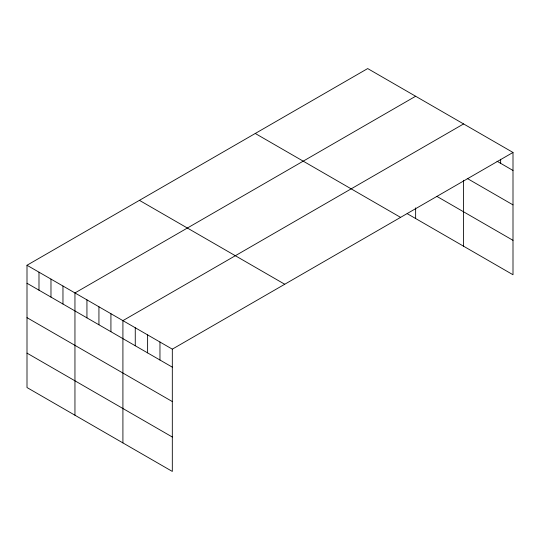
<?xml version="1.0" encoding="UTF-8"?>
<svg xmlns="http://www.w3.org/2000/svg" width="540" height="540" viewBox="0 0 540 540"><rect width="100%" height="100%" fill="white"/><g stroke="black" fill="none" stroke-linecap="round" stroke-linejoin="round"><path stroke-width="0.81" d="M513 152.462L172.314 349.157L172.314 471.433L27 387.538L27 265.255L367.686 68.567L513 152.462L513 274.745L407.174 213.644M415.638 96.248L74.952 292.943L74.952 415.226M463.59 123.937L122.911 320.632L122.911 442.908M497.016 161.231L513 170.465M467.228 178.45L513 204.876M436.793 196.331L513 240.334M255.258 133.475L400.572 217.37M139.428 200.347L284.742 284.249M27 265.255L172.314 349.157M27 283.257L172.314 367.153M27 317.669L172.314 401.564M27 353.126L172.314 437.022M500.648 159.239L500.648 163.33M463.59 180.286L463.59 246.22M415.638 207.88L415.638 218.531M159.962 342.023L159.962 360.025M147.616 334.894L147.616 352.89M135.263 327.76L135.263 345.762M110.923 313.706L110.923 331.709M98.935 306.788L98.935 324.783M86.94 299.862L86.94 317.864M62.964 286.025L62.964 304.02M50.976 279.099L50.976 297.101M38.988 272.18L38.988 290.176"/></g></svg>
